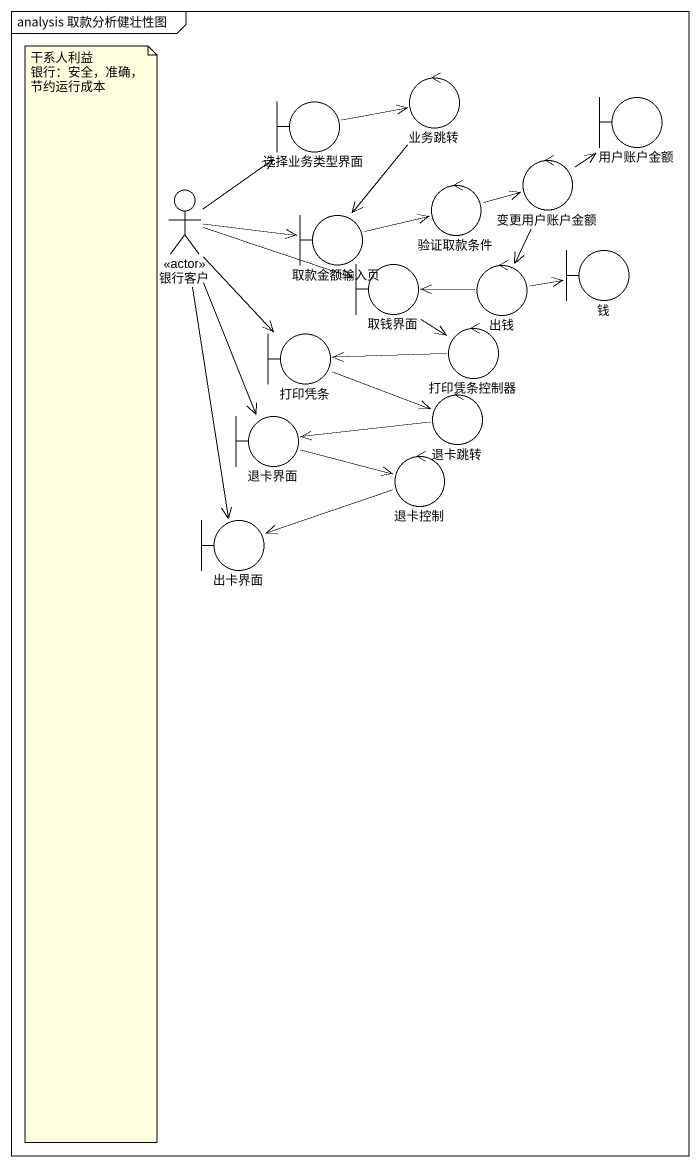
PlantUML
@startuml
mainframe analysis 取款分析健壮性图
boundary 选择业务类型界面
control 业务跳转
boundary 用户账户金额
control 变更用户账户金额
actor 银行客户 <<actor>>
boundary 取款金额输入页
control 验证取款条件
boundary 取钱界面
control 出钱
boundary 钱
control 打印凭条控制器
boundary 打印凭条
boundary 退卡界面
control 退卡跳转
control 退卡控制
boundary 出卡界面
选择业务类型界面 -right-> 业务跳转
业务跳转 --> 取款金额输入页
变更用户账户金额 -up-> 用户账户金额
变更用户账户金额 --> 出钱
银行客户 -up-> 选择业务类型界面
银行客户 -right-> 取款金额输入页
银行客户 -right-> 取钱界面
银行客户 --> 打印凭条
银行客户 --> 退卡界面
银行客户 --> 出卡界面
取款金额输入页 -right-> 验证取款条件
验证取款条件 -right-> 变更用户账户金额
取钱界面 --> 打印凭条控制器
出钱 -left-> 取钱界面
出钱 -right-> 钱
打印凭条控制器 -left-> 打印凭条
打印凭条 -right-> 退卡跳转
退卡界面 -right-> 退卡控制
退卡跳转 -left-> 退卡界面
退卡控制 -left-> 出卡界面
note as N1
  干系人利益
  银行：安全，准确，节约运行成本
end note
@enduml
